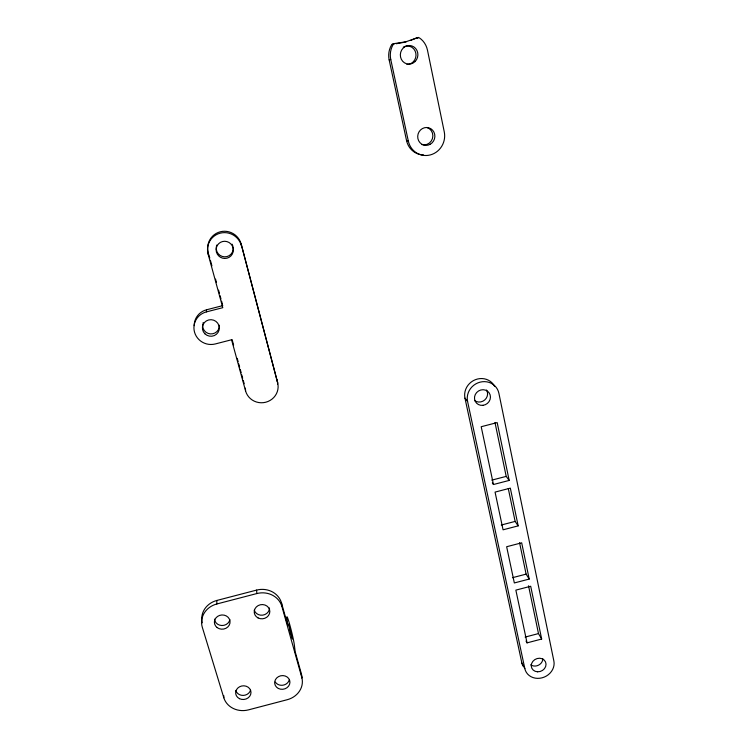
<?xml version="1.0" encoding="UTF-8"?>
<svg xmlns="http://www.w3.org/2000/svg" width="748" height="748" viewBox="0 0 748 748"><rect width="100%" height="100%" fill="white"/><g stroke="black" fill="none" stroke-linecap="round" stroke-linejoin="round"><path stroke-width="1.12" d="M202.25 622.822A20.495 18.625 -4.9 0 1 216.873 600.448L256.601 590.097A20.439 18.644 -7.8 0 1 281.519 602.991L287.718 625.132L286.914 618.316A15.371 0.926 76.1 0 1 289.775 624.758A15.371 0.926 76.1 0 1 294.319 644.785L295.226 651.901L301.257 673.424L301.781 677.37A20.159 17.999 -9.4 0 1 287.241 699.707L248.467 709.871A20.205 17.989 -7 0 1 223.82 697.772L223.83 695.734M223.82 697.772L202.315 627.292A20.635 18.728 -4.9 0 1 216.817 603.982L216.873 600.448M206.383 311.897L222.782 307.68L208.122 254.142L208.281 252.572A17.148 16.924 43 0 1 220.277 231.787A17.148 16.924 43 0 1 241.193 244.138L277.62 382.667A16.559 16.026 -5.6 0 1 265.755 402.228A16.559 16.026 -5.6 0 1 245.587 390.942L231.562 339.76L215.312 343.949A16.942 16.55 13 0 1 194.517 332.121A16.942 16.55 13 0 1 206.383 311.897L206.56 309.784L222.792 305.614M406.36 41.72L393.785 43.674L391.559 44.908A19.757 18.588 -81.4 0 0 389.147 59.859L406.557 140.605A19.046 18.139 -72.8 0 0 423.508 154.929M393.785 43.674L393.214 44.413A19.953 18.775 -81.3 0 0 390.765 59.522L408.315 141.045A19.233 18.307 -72.5 0 0 430.184 154.958A19.233 18.307 -72.5 0 0 444.265 131.854L427.473 50.172A19.953 18.775 -81.3 0 0 419.254 37.783L416.543 37.961L410.746 40.345M418.45 37.4L404.584 42.234L396.234 43.739M525.124 637.081L538.485 633.584L541.664 639.035L527.041 642.869L526.031 641.036M491.754 480.141L506.2 476.392L509.173 480.431L493.456 484.517L492.334 482.881M501.254 525.031L515.129 521.412L518.168 525.872L503.067 529.808L495.064 492.1L510.332 488.126L518.168 525.872M216.817 603.982L256.826 593.557A20.589 18.756 -7.9 0 1 281.912 606.516L301.781 677.37M512.436 577.699L526.106 574.127L529.21 579.064L514.334 582.954L506.648 546.732L521.683 542.814L529.21 579.064M389.147 59.859L390.765 59.522M392.12 44.179L394.177 43.954M406.557 140.605L408.315 141.045M416.543 37.961L417.347 38.335M494.624 386.351A16.157 15.156 -36.4 0 0 475.298 379.722A16.157 15.156 -36.4 0 0 464.966 398.132L467.575 401.424L524.844 668.656A15.072 13.23 -24.6 0 0 542.085 677.819A15.072 13.23 -24.6 0 0 553.875 661.036L498.897 393.308A16.334 15.306 -36.2 0 0 480.048 382.163A16.334 15.306 -36.2 0 0 467.575 401.424M464.966 398.132L521.861 662.943L524.844 668.656M208.879 254.788L209.786 258.097M210.394 260.313L211.908 265.839M215.536 279.098L216.443 282.407M218.566 290.149L219.473 293.459M220.071 295.666L220.978 298.985M221.586 301.192L222.493 304.511M232.104 339.611L233.61 345.118M237.228 358.357L238.135 361.667M238.743 363.865L239.65 367.175M240.248 369.381L241.155 372.691M241.763 374.898L242.67 378.208M243.268 380.414L244.175 383.724M241.193 244.138L277.62 382.667M493.456 484.517L481.198 426.725L497.177 422.583L509.173 480.431M527.041 642.869L515.858 590.125L530.697 586.245L541.664 639.035M508.294 488.547L515.129 521.412M519.561 542.693L526.106 574.127M528.537 585.796L538.485 633.584M494.98 422.47L506.2 476.392M281.519 602.991L281.912 606.516M245.381 388.128L245.587 390.942M256.601 590.097L256.826 593.557M426.958 127.525A8.892 8.471 -72.7 0 1 432.466 138.483A8.892 8.471 -72.7 0 1 421.779 144.542M403.294 47.124A9.219 8.677 -81.4 0 1 415.804 53.043A9.219 8.677 -81.4 0 1 406.949 64.422M542.833 658.773A7.461 6.564 -24.5 0 1 538.476 665.206A7.461 6.564 -24.5 0 1 530.659 664.785M523.067 666.15A14.923 13.118 -24.6 0 1 521.861 662.943M486.537 390.007A8.078 7.583 -36.3 0 1 484.741 399.965A8.078 7.583 -36.3 0 1 474.522 400.461M208.122 254.142A17.316 17.092 42.2 0 1 220.23 233.161A17.316 17.092 42.2 0 1 241.352 245.625M219.351 325.24A8.387 8.2 13.4 0 1 210.487 333.907A8.387 8.2 13.4 0 1 202.764 324.09M203.045 323.052A8.387 8.2 13.4 0 1 203.232 322.547M233.18 247.336A8.574 8.462 43 0 1 224.465 256.844A8.574 8.462 43 0 1 216.368 246.597M216.49 246.055A8.574 8.462 43 0 1 216.845 245.007M232.114 244.185A8.574 8.462 43 0 1 232.376 244.671M232.806 245.709A8.574 8.462 43 0 1 232.965 246.242M194.218 325.642A16.783 16.391 13.4 0 1 206.56 309.784M277.115 379.937A16.4 15.886 -5.5 0 1 277.63 384.051M250.543 690.217A7.62 6.797 -7 0 1 243.175 695.416A7.62 6.797 -7 0 1 235.835 690.554M269.523 608.012A7.77 7.087 -7.8 0 1 262.716 615.146A7.77 7.087 -7.8 0 1 254.264 610.097M229.898 619.596A7.789 7.078 -4.9 0 1 221.857 625.515A7.789 7.078 -4.9 0 1 214.48 619.148M289.214 680.1A7.611 6.807 -9.4 0 1 282.809 685.224A7.611 6.807 -9.4 0 1 275.301 682.045M301.257 673.424A20.018 17.905 -9.4 0 1 301.846 678.062M288.747 624.197L290.383 632.528L292.515 639.007L288.747 624.197M415.046 61.57A9.313 8.761 -81.3 0 0 411.765 45.899A9.313 8.761 -81.3 0 0 400.545 56.998A9.313 8.761 -81.3 0 0 415.046 61.57M430.212 144.271A8.976 8.546 -72.5 0 0 430.942 128.787A8.976 8.546 -72.5 0 0 417.711 136.239A8.976 8.546 -72.5 0 0 430.212 144.271M537.597 671.798A7.536 6.61 -24.5 0 0 545.507 661.896A7.536 6.61 -24.5 0 0 532.838 661.372A7.536 6.61 -24.5 0 0 537.597 671.798M483.002 405.323A8.163 7.658 -36.1 0 0 489.099 392.794A8.163 7.658 -36.1 0 0 475.289 394.533A8.163 7.658 -36.1 0 0 483.002 405.323M216.424 251.992A8.658 8.546 42.1 0 0 230.823 256.022A8.658 8.546 42.1 0 0 226.953 241.595A8.658 8.546 42.1 0 0 216.424 251.992M204.896 333.786A8.471 8.275 13 0 0 219.042 330.177A8.471 8.275 13 0 0 208.645 319.957A8.471 8.275 13 0 0 204.896 333.786M278.387 688.478A7.658 6.844 -9.4 0 0 289.934 682.298A7.658 6.844 -9.4 0 0 278.574 676.585A7.658 6.844 -9.4 0 0 278.387 688.478M217.144 627.581A7.845 7.115 -4.9 0 0 229.935 623.243A7.845 7.115 -4.9 0 0 219.594 615.408A7.845 7.115 -4.9 0 0 217.144 627.581M258.06 617.932A7.826 7.125 -7.9 0 0 269.832 611.584A7.826 7.125 -7.9 0 0 258.182 605.571A7.826 7.125 -7.9 0 0 258.06 617.932M239.463 698.669A7.676 6.835 -7 0 0 250.991 692.498A7.676 6.835 -7 0 0 239.519 686.804A7.676 6.835 -7 0 0 239.463 698.669"/></g></svg>
